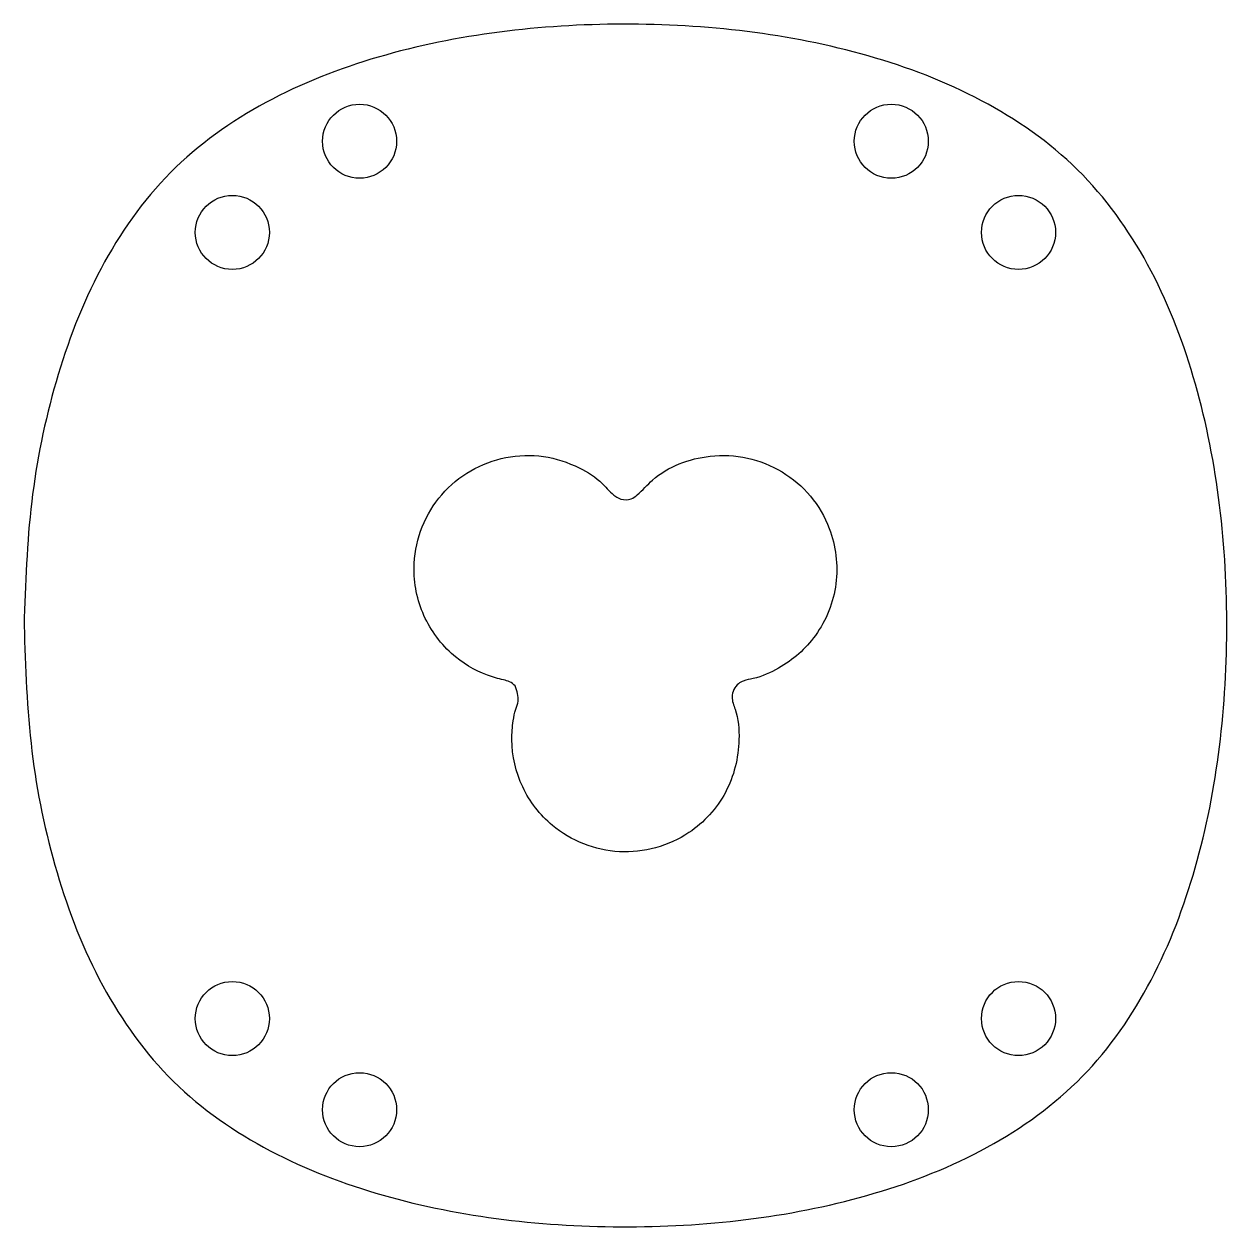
# Model space of a CAD drawing. Header units: millimetres. Extents: x -31.7 to 31.7, y -31.7 to 31.7.
import ezdxf

# ---------------------------------------------------------------- set-up
doc = ezdxf.new("R2010")
doc.units = ezdxf.units.MM

msp = doc.modelspace()

# ---------------------------------------------------------------- linework, layer by layer
at = {"color": 7, "linetype": 'Continuous'}
for centre in [(-14, 25.5), (14, 25.5), (-20.7, 20.7), (20.7, 20.7), (-20.7, -20.7), (20.7, -20.7), (-14, -25.5), (14, -25.5)]:
    msp.add_circle(centre, 1.95, dxfattribs=at)
for points, knots in [([(-31.667, 0), (-31.594, 2.18), (-31.448, 6.509), (-30.152, 12.877), (-27.876, 18.861), (-24.213, 24.107), (-19.003, 27.799), (-13.025, 30.121), (-6.651, 31.399), (-0.12, 31.794), (6.41, 31.428), (12.804, 30.184), (18.807, 27.899), (24.055, 24.263), (27.761, 19.075), (30.095, 13.113), (31.389, 6.731), (31.796, 0.176), (31.433, -6.38), (30.193, -12.763), (27.926, -18.747), (24.315, -24.006), (19.114, -27.745), (13.132, -30.09), (6.736, -31.389), (0.174, -31.797), (-6.385, -31.432), (-12.78, -30.189), (-18.777, -27.915), (-24.051, -24.274), (-27.785, -19.043), (-30.112, -13.031), (-31.442, -6.6), (-31.592, -2.211), (-31.667, 0)], [0, 0, 0, 0, 0.0317801, 0.0631085, 0.0943212, 0.1246886, 0.1549128, 0.1859822, 0.2176717, 0.2493829, 0.2812028, 0.3128614, 0.3440507, 0.3743492, 0.404512, 0.4355547, 0.4671766, 0.4991427, 0.5311248, 0.5627355, 0.5936301, 0.6239588, 0.6543095, 0.6855443, 0.7170995, 0.7491552, 0.781227, 0.8126988, 0.8438244, 0.8742509, 0.904698, 0.9360157, 0.9677667, 1, 1, 1, 1]), ([(-5.813, -3.186), (-5.713, -3.455), (-5.56, -3.868), (-5.815, -4.465), (-5.936, -5.14), (-6.054, -6.534), (-5.574, -8.586), (-3.716, -11.005), (-0.34, -12.352), (3.259, -11.345), (5.482, -8.901), (6.083, -6.43), (5.928, -4.705), (5.506, -3.743), (5.796, -3.125), (6.277, -2.877), (7.031, -2.756), (8.446, -2.142), (10.249, -0.568), (11.329, 2.169), (11.003, 4.872), (9.821, 6.878), (8.304, 8.183), (6.441, 8.925), (4.019, 9.041), (1.864, 8.234), (0.823, 7.027), (0.271, 6.601), (-0.18, 6.603), (-0.714, 6.893), (-1.281, 7.642), (-2.55, 8.436), (-4.296, 9.011), (-6.315, 8.953), (-8.201, 8.245), (-9.753, 6.962), (-10.801, 5.242), (-11.283, 3.062), (-10.858, 0.601), (-9.374, -1.499), (-7.697, -2.519), (-6.604, -2.832), (-6.078, -2.94), (-5.903, -3.102), (-5.813, -3.186)], [0, 0, 0, 0, 0.011334, 0.017423, 0.026225, 0.039997, 0.07553, 0.111031, 0.163721, 0.216482, 0.256307, 0.296164, 0.318593, 0.327796, 0.338623, 0.342655, 0.350091, 0.370199, 0.406214, 0.446965, 0.487721, 0.515074, 0.542395, 0.56969, 0.597017, 0.642595, 0.658251, 0.663544, 0.671038, 0.675291, 0.688642, 0.709267, 0.736741, 0.764233, 0.791762, 0.819244, 0.846699, 0.874185, 0.910765, 0.947296, 0.978095, 0.990247, 0.994974, 1, 1, 1, 1])]:
    msp.add_open_spline(points, degree=3, knots=knots, dxfattribs=at)

doc.saveas('drawing.dxf')
